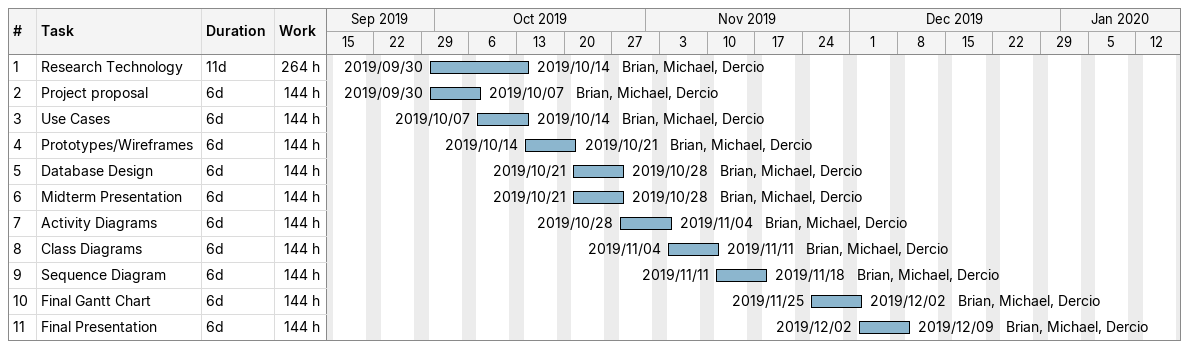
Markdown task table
| ID | Task | Duration | Start | Finish | Resources | Work (h) |
|---|---|---|---|---|---|---|
| 1 | Research Technology | 11d | 2019-09-30 | 2019-10-14 | Brian, Michael, Dercio | 264 |
| 2 | Project proposal | 6d | 2019-09-30 | 2019-10-07 | Brian, Michael, Dercio | 144 |
| 3 | Use Cases | 6d | 2019-10-07 | 2019-10-14 | Brian, Michael, Dercio | 144 |
| 4 | Prototypes/Wireframes | 6d | 2019-10-14 | 2019-10-21 | Brian, Michael, Dercio | 144 |
| 5 | Database Design | 6d | 2019-10-21 | 2019-10-28 | Brian, Michael, Dercio | 144 |
| 6 | Midterm Presentation | 6d | 2019-10-21 | 2019-10-28 | Brian, Michael, Dercio | 144 |
| 7 | Activity Diagrams | 6d | 2019-10-28 | 2019-11-04 | Brian, Michael, Dercio | 144 |
| 8 | Class Diagrams | 6d | 2019-11-04 | 2019-11-11 | Brian, Michael, Dercio | 144 |
| 9 | Sequence Diagram | 6d | 2019-11-11 | 2019-11-18 | Brian, Michael, Dercio | 144 |
| 10 | Final Gantt Chart | 6d | 2019-11-25 | 2019-12-02 | Brian, Michael, Dercio | 144 |
| 11 | Final Presentation | 6d | 2019-12-02 | 2019-12-09 | Brian, Michael, Dercio | 144 |
